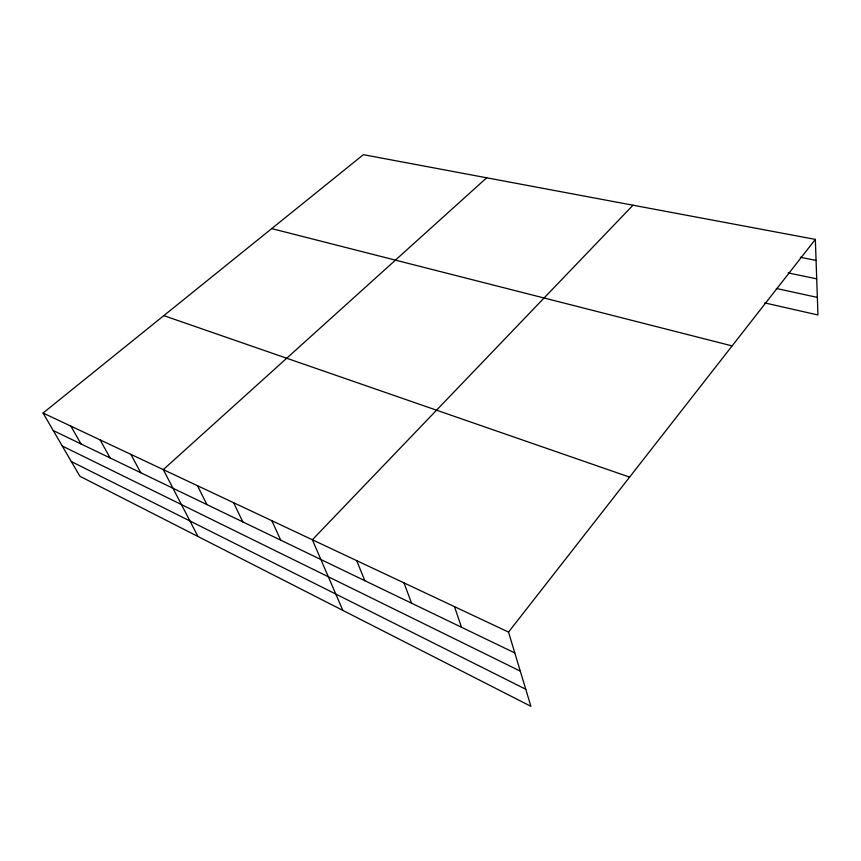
<?xml version="1.0" encoding="UTF-8"?>
<svg xmlns="http://www.w3.org/2000/svg" width="861" height="861" viewBox="0 0 861 861"><rect width="100%" height="100%" fill="white"/><g stroke="black" fill="none" stroke-linecap="round" stroke-linejoin="round"><path stroke-width="1.29" d="M508.528 632.082L815.345 239.39L363.385 154.679L43.05 413.032L79.912 476.273L530.903 706.321L508.528 632.082L43.05 413.032M633.007 205.209L312.36 539.772L342.85 610.395M486.691 177.786L163.299 469.622L198.008 536.511M800.343 257.278L816.077 260.409M788.181 272.915L816.702 278.846M776.321 288.467L817.347 297.4M764.654 302.889L817.95 314.986L815.345 239.39M271.71 228.606L732.13 345.907M163.816 315.632L629.595 477.123M53.274 430.575L514.813 652.95M62.261 445.998L520.292 671.117M71.312 461.528L525.759 689.252M70.882 426.13L80.999 443.942M100.124 439.896L110.122 457.966M130.894 454.371L140.73 472.721M197.492 485.712L206.941 504.611M233.622 502.716L242.802 521.895M271.85 520.701L280.729 540.17M356.723 560.64L364.806 580.68M403.992 582.897L411.58 603.206M454.49 606.65L461.474 627.249"/></g></svg>
